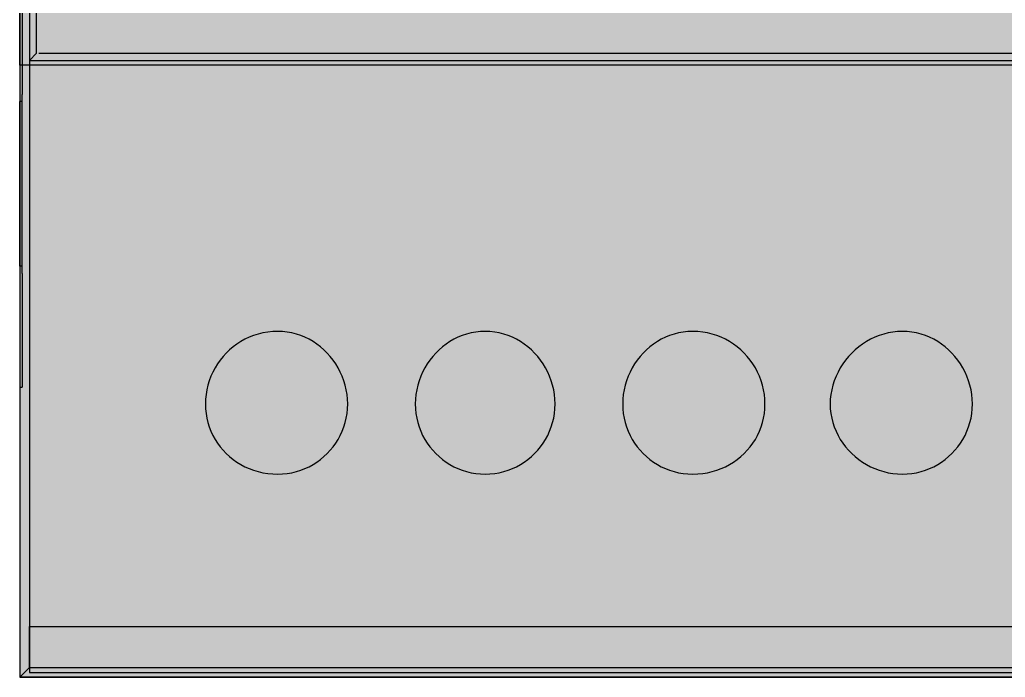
# Model space of a CAD drawing. Header units: millimetres. Extents: x 0 to 966, y -664 to 90.
# Drawn here: x 750 to 785.88, y -130 to -106.06 of the extents above; entities that cross this region are included whole.
import ezdxf

# ---------------------------------------------------------------- set-up
doc = ezdxf.new("R2010")
doc.units = ezdxf.units.MM
for name, color, linetype in [('HDL_BODY', 7, 'Continuous'), ('HDL_COLOUR', 7, 'Continuous'), ('HDL_DETAIL', 7, 'Continuous'), ('HDL_PRINT', 7, 'Continuous')]:
    doc.layers.add(name, color=color, linetype=linetype)

# ---------------------------------------------------------------- blocks, each defined once
blk = doc.blocks.new('M_R12.16.1_FRONT')
at = {"layer": 'HDL_BODY', "true_color": 0x202126}
blk.add_hatch(color=250, dxfattribs=at).paths.add_polyline_path([(0, 0), (216, 0), (216, 90), (0, 90)])
at = {"layer": 'HDL_BODY', "true_color": 0x2a2a30}
blk.add_hatch(color=250, dxfattribs=at).paths.add_polyline_path([(0.4, 20.52), (215.6, 20.52), (215.6, 68.31), (0.4, 68.31)])
at = {"layer": 'HDL_BODY', "true_color": 0x23242a}
blk.add_hatch(color=250, dxfattribs=at).paths.add_polyline_path([(0.4, 0.5), (215.6, 0.5), (215.6, 19.8), (0.4, 19.8)])
at = {"layer": 'HDL_COLOUR', "true_color": 0x18191d}
for points in [[(11.941, 9.951), (11.935, 10.126), (11.918, 10.299), (11.889, 10.469), (11.85, 10.636), (11.8, 10.799), (11.741, 10.958), (11.672, 11.113), (11.593, 11.262), (11.506, 11.406), (11.41, 11.544), (11.306, 11.676), (11.195, 11.8), (11.076, 11.918), (10.95, 12.027), (10.818, 12.129), (10.679, 12.221), (10.535, 12.305), (10.385, 12.378), (10.231, 12.442), (10.071, 12.495), (9.907, 12.537), (9.74, 12.568), (9.569, 12.587), (9.395, 12.593), (9.21, 12.587), (9.029, 12.568), (8.853, 12.537), (8.681, 12.495), (8.515, 12.442), (8.353, 12.378), (8.198, 12.305), (8.048, 12.221), (7.905, 12.129), (7.769, 12.027), (7.64, 11.918), (7.518, 11.8), (7.404, 11.676), (7.298, 11.544), (7.2, 11.406), (7.112, 11.262), (7.032, 11.113), (6.962, 10.958), (6.902, 10.799), (6.852, 10.636), (6.812, 10.469), (6.784, 10.299), (6.766, 10.126), (6.761, 9.951), (6.766, 9.776), (6.784, 9.605), (6.812, 9.437), (6.852, 9.273), (6.902, 9.113), (6.962, 8.958), (7.032, 8.807), (7.112, 8.663), (7.2, 8.524), (7.298, 8.391), (7.404, 8.265), (7.518, 8.146), (7.64, 8.034), (7.769, 7.93), (7.905, 7.834), (8.048, 7.746), (8.198, 7.667), (8.353, 7.598), (8.515, 7.538), (8.681, 7.488), (8.853, 7.449), (9.029, 7.42), (9.21, 7.403), (9.395, 7.397), (9.569, 7.403), (9.74, 7.42), (9.907, 7.449), (10.071, 7.488), (10.231, 7.538), (10.385, 7.598), (10.535, 7.667), (10.679, 7.746), (10.818, 7.834), (10.95, 7.93), (11.076, 8.034), (11.195, 8.146), (11.306, 8.265), (11.41, 8.391), (11.506, 8.524), (11.593, 8.663), (11.672, 8.807), (11.741, 8.958), (11.8, 9.113), (11.85, 9.273), (11.889, 9.437), (11.918, 9.605), (11.935, 9.776), (11.941, 9.951)], [(19.492, 9.951), (19.486, 10.126), (19.469, 10.299), (19.44, 10.469), (19.401, 10.636), (19.352, 10.799), (19.292, 10.958), (19.223, 11.113), (19.144, 11.262), (19.057, 11.406), (18.961, 11.544), (18.857, 11.676), (18.746, 11.8), (18.627, 11.918), (18.501, 12.027), (18.369, 12.129), (18.23, 12.221), (18.086, 12.305), (17.936, 12.378), (17.782, 12.442), (17.622, 12.495), (17.459, 12.537), (17.291, 12.568), (17.12, 12.587), (16.946, 12.593), (16.772, 12.587), (16.601, 12.568), (16.433, 12.537), (16.27, 12.495), (16.11, 12.442), (15.955, 12.378), (15.806, 12.305), (15.661, 12.221), (15.523, 12.129), (15.391, 12.027), (15.265, 11.918), (15.146, 11.8), (15.034, 11.676), (14.931, 11.544), (14.835, 11.406), (14.748, 11.262), (14.669, 11.113), (14.6, 10.958), (14.54, 10.799), (14.491, 10.636), (14.451, 10.469), (14.423, 10.299), (14.405, 10.126), (14.4, 9.951), (14.405, 9.776), (14.423, 9.605), (14.451, 9.437), (14.491, 9.273), (14.54, 9.113), (14.6, 8.958), (14.669, 8.807), (14.748, 8.663), (14.835, 8.524), (14.931, 8.391), (15.034, 8.265), (15.146, 8.146), (15.265, 8.034), (15.391, 7.93), (15.523, 7.834), (15.661, 7.746), (15.806, 7.667), (15.955, 7.598), (16.11, 7.538), (16.27, 7.488), (16.433, 7.449), (16.601, 7.42), (16.772, 7.403), (16.946, 7.397), (17.12, 7.403), (17.291, 7.42), (17.459, 7.449), (17.622, 7.488), (17.782, 7.538), (17.936, 7.598), (18.086, 7.667), (18.23, 7.746), (18.369, 7.834), (18.501, 7.93), (18.627, 8.034), (18.746, 8.146), (18.857, 8.265), (18.961, 8.391), (19.057, 8.524), (19.144, 8.663), (19.223, 8.807), (19.292, 8.958), (19.352, 9.113), (19.401, 9.273), (19.44, 9.437), (19.469, 9.605), (19.486, 9.776), (19.492, 9.951)], [(27.131, 9.951), (27.125, 10.126), (27.108, 10.299), (27.079, 10.469), (27.04, 10.636), (26.99, 10.799), (26.93, 10.958), (26.86, 11.113), (26.78, 11.262), (26.691, 11.406), (26.594, 11.544), (26.488, 11.676), (26.374, 11.8), (26.252, 11.918), (26.123, 12.027), (25.987, 12.129), (25.843, 12.221), (25.694, 12.305), (25.538, 12.378), (25.377, 12.442), (25.211, 12.495), (25.039, 12.537), (24.863, 12.568), (24.682, 12.587), (24.497, 12.593), (24.323, 12.587), (24.152, 12.568), (23.984, 12.537), (23.821, 12.495), (23.661, 12.442), (23.507, 12.378), (23.357, 12.305), (23.213, 12.221), (23.074, 12.129), (22.942, 12.027), (22.816, 11.918), (22.697, 11.8), (22.586, 11.676), (22.482, 11.544), (22.386, 11.406), (22.299, 11.262), (22.22, 11.113), (22.151, 10.958), (22.092, 10.799), (22.042, 10.636), (22.003, 10.469), (21.974, 10.299), (21.957, 10.126), (21.951, 9.951), (21.957, 9.776), (21.974, 9.605), (22.003, 9.437), (22.042, 9.273), (22.092, 9.113), (22.151, 8.958), (22.22, 8.807), (22.299, 8.663), (22.386, 8.524), (22.482, 8.391), (22.586, 8.265), (22.697, 8.146), (22.816, 8.034), (22.942, 7.93), (23.074, 7.834), (23.213, 7.746), (23.357, 7.667), (23.507, 7.598), (23.661, 7.538), (23.821, 7.488), (23.984, 7.449), (24.152, 7.42), (24.323, 7.403), (24.497, 7.397), (24.682, 7.403), (24.863, 7.42), (25.039, 7.449), (25.211, 7.488), (25.377, 7.538), (25.538, 7.598), (25.694, 7.667), (25.843, 7.746), (25.987, 7.834), (26.123, 7.93), (26.252, 8.034), (26.374, 8.146), (26.488, 8.265), (26.594, 8.391), (26.691, 8.524), (26.78, 8.663), (26.86, 8.807), (26.93, 8.958), (26.99, 9.113), (27.04, 9.273), (27.079, 9.437), (27.108, 9.605), (27.125, 9.776), (27.131, 9.951)], [(34.684, 9.951), (34.678, 10.126), (34.66, 10.299), (34.632, 10.469), (34.592, 10.636), (34.543, 10.799), (34.483, 10.958), (34.414, 11.113), (34.335, 11.262), (34.248, 11.406), (34.152, 11.544), (34.048, 11.676), (33.936, 11.8), (33.817, 11.918), (33.691, 12.027), (33.559, 12.129), (33.42, 12.221), (33.276, 12.305), (33.126, 12.378), (32.971, 12.442), (32.812, 12.495), (32.648, 12.537), (32.48, 12.568), (32.309, 12.587), (32.135, 12.593), (31.96, 12.587), (31.788, 12.568), (31.619, 12.537), (31.452, 12.495), (31.29, 12.442), (31.131, 12.378), (30.977, 12.305), (30.828, 12.221), (30.685, 12.129), (30.548, 12.027), (30.417, 11.918), (30.293, 11.8), (30.176, 11.676), (30.067, 11.544), (29.966, 11.406), (29.874, 11.262), (29.791, 11.113), (29.717, 10.958), (29.654, 10.799), (29.601, 10.636), (29.559, 10.469), (29.528, 10.299), (29.51, 10.126), (29.504, 9.951), (29.51, 9.776), (29.528, 9.605), (29.559, 9.437), (29.601, 9.273), (29.654, 9.113), (29.717, 8.958), (29.791, 8.807), (29.874, 8.663), (29.966, 8.524), (30.067, 8.391), (30.176, 8.265), (30.293, 8.146), (30.417, 8.034), (30.548, 7.93), (30.685, 7.834), (30.828, 7.746), (30.977, 7.667), (31.131, 7.598), (31.29, 7.538), (31.452, 7.488), (31.619, 7.449), (31.788, 7.42), (31.96, 7.403), (32.135, 7.397), (32.309, 7.403), (32.48, 7.42), (32.648, 7.449), (32.812, 7.488), (32.971, 7.538), (33.126, 7.598), (33.276, 7.667), (33.42, 7.746), (33.559, 7.834), (33.691, 7.93), (33.817, 8.034), (33.936, 8.146), (34.048, 8.265), (34.152, 8.391), (34.248, 8.524), (34.335, 8.663), (34.414, 8.807), (34.483, 8.958), (34.543, 9.113), (34.592, 9.273), (34.632, 9.437), (34.66, 9.605), (34.678, 9.776), (34.684, 9.951)]]:
    blk.add_hatch(color=250, dxfattribs=at).paths.add_polyline_path(points)
at = {"layer": 'HDL_PRINT', "true_color": 0xdee1e9}
h = blk.add_hatch(color=254, dxfattribs=at)
h.paths.add_polyline_path([(19.844, 3.699), (6.497, 3.699), (6.36, 3.704), (6.226, 3.721), (6.096, 3.749), (5.971, 3.787), (5.85, 3.835), (5.734, 3.893), (5.624, 3.959), (5.521, 4.034), (5.424, 4.117), (5.333, 4.207), (5.251, 4.304), (5.176, 4.408), (5.11, 4.519), (5.053, 4.635), (5.005, 4.756), (4.967, 4.882), (4.939, 5.012), (4.922, 5.146), (4.917, 5.284), (4.917, 14.706), (4.922, 14.844), (4.939, 14.978), (4.967, 15.108), (5.005, 15.234), (5.053, 15.355), (5.11, 15.471), (5.176, 15.582), (5.251, 15.686), (5.333, 15.783), (5.424, 15.874), (5.521, 15.956), (5.624, 16.031), (5.734, 16.097), (5.85, 16.155), (5.971, 16.203), (6.096, 16.241), (6.226, 16.269), (6.36, 16.286), (6.497, 16.292), (19.844, 16.292), (19.968, 16.286), (20.092, 16.269), (20.215, 16.241), (20.335, 16.203), (20.453, 16.155), (20.567, 16.097), (20.677, 16.031), (20.783, 15.956), (20.883, 15.874), (20.976, 15.783), (21.063, 15.686), (21.142, 15.582), (21.213, 15.471), (21.274, 15.355), (21.326, 15.234), (21.368, 15.108), (21.399, 14.978), (21.418, 14.844), (21.424, 14.706), (21.424, 5.284), (21.418, 5.146), (21.399, 5.012), (21.368, 4.882), (21.326, 4.756), (21.274, 4.635), (21.213, 4.519), (21.142, 4.408), (21.063, 4.304), (20.976, 4.207), (20.883, 4.117), (20.783, 4.034), (20.677, 3.959), (20.567, 3.893), (20.453, 3.835), (20.335, 3.787), (20.215, 3.749), (20.092, 3.721), (19.968, 3.704), (19.844, 3.699)])
h.paths.add_polyline_path([(6.497, 15.939), (6.375, 15.933), (6.257, 15.915), (6.144, 15.885), (6.035, 15.845), (5.932, 15.795), (5.834, 15.736), (5.743, 15.669), (5.659, 15.594), (5.581, 15.512), (5.511, 15.425), (5.449, 15.332), (5.396, 15.235), (5.351, 15.134), (5.315, 15.029), (5.289, 14.923), (5.273, 14.815), (5.268, 14.706), (5.268, 5.284), (5.273, 5.161), (5.289, 5.043), (5.315, 4.929), (5.351, 4.82), (5.396, 4.717), (5.449, 4.619), (5.511, 4.528), (5.581, 4.443), (5.659, 4.365), (5.743, 4.295), (5.834, 4.233), (5.932, 4.179), (6.035, 4.134), (6.144, 4.098), (6.257, 4.072), (6.375, 4.056), (6.497, 4.051), (19.844, 4.051), (19.952, 4.056), (20.06, 4.072), (20.166, 4.098), (20.27, 4.134), (20.37, 4.179), (20.467, 4.233), (20.56, 4.295), (20.647, 4.365), (20.729, 4.443), (20.803, 4.528), (20.87, 4.619), (20.929, 4.717), (20.979, 4.82), (21.019, 4.929), (21.048, 5.043), (21.067, 5.161), (21.073, 5.284), (21.073, 14.706), (21.067, 14.815), (21.048, 14.923), (21.019, 15.029), (20.979, 15.134), (20.929, 15.235), (20.87, 15.332), (20.803, 15.425), (20.729, 15.512), (20.647, 15.594), (20.56, 15.669), (20.467, 15.736), (20.37, 15.795), (20.27, 15.845), (20.166, 15.885), (20.06, 15.915), (19.952, 15.933), (19.844, 15.939), (6.497, 15.939)])
for points in [[(12.995, 16.116), (13.346, 16.116), (13.346, 13.209), (12.995, 13.209), (12.995, 16.116)], [(16.77, 13.65), (16.77, 14.442), (15.98, 14.442), (15.98, 14.794), (16.77, 14.794), (16.77, 15.675), (17.121, 15.675), (17.121, 14.794), (17.912, 14.794), (17.912, 14.442), (17.121, 14.442), (17.121, 13.65), (16.77, 13.65)], [(8.341, 14.795), (10.361, 14.795), (10.361, 14.442), (8.341, 14.442), (8.341, 14.795)], [(5.092, 13.385), (21.249, 13.385), (21.249, 13.033), (5.092, 13.033), (5.092, 13.385)], [(5.092, 6.869), (21.249, 6.869), (21.249, 6.516), (5.092, 6.516), (5.092, 6.869)], [(10.185, 4.667), (10.097, 4.667), (10.009, 4.667), (10, 4.624), (9.978, 4.598), (9.952, 4.585), (9.931, 4.58), (9.922, 4.579), (9.878, 4.579), (9.847, 4.579), (9.82, 4.579), (9.79, 4.579), (9.746, 4.579), (9.708, 4.579), (9.671, 4.581), (9.633, 4.586), (9.595, 4.596), (9.558, 4.611), (9.52, 4.635), (9.483, 4.667), (9.439, 4.668), (9.398, 4.67), (9.362, 4.678), (9.333, 4.693), (9.314, 4.718), (9.307, 4.755), (9.27, 4.793), (9.234, 4.831), (9.201, 4.868), (9.173, 4.906), (9.151, 4.944), (9.136, 4.982), (9.131, 5.019), (9.126, 5.057), (9.114, 5.095), (9.097, 5.133), (9.078, 5.17), (9.061, 5.208), (9.048, 5.246), (9.044, 5.284), (9.048, 5.326), (9.061, 5.376), (9.078, 5.431), (9.097, 5.488), (9.114, 5.543), (9.126, 5.593), (9.131, 5.636), (9.136, 5.673), (9.151, 5.709), (9.173, 5.742), (9.201, 5.77), (9.234, 5.792), (9.27, 5.807), (9.307, 5.812), (9.312, 5.845), (9.326, 5.87), (9.348, 5.89), (9.377, 5.909), (9.409, 5.93), (9.445, 5.955), (9.483, 5.988), (9.527, 5.988), (9.57, 5.988), (9.614, 5.988), (9.658, 5.988), (9.702, 5.988), (9.746, 5.988), (9.79, 5.988), (9.834, 5.988), (9.878, 5.988), (9.922, 5.988), (9.965, 5.988), (10.009, 5.988), (10.047, 5.981), (10.074, 5.965), (10.097, 5.944), (10.12, 5.923), (10.148, 5.906), (10.185, 5.9), (10.185, 5.636), (10.152, 5.673), (10.127, 5.709), (10.107, 5.742), (10.088, 5.77), (10.067, 5.792), (10.042, 5.807), (10.009, 5.812), (9.972, 5.817), (9.934, 5.829), (9.897, 5.847), (9.859, 5.865), (9.821, 5.883), (9.784, 5.895), (9.746, 5.9), (9.702, 5.893), (9.661, 5.877), (9.625, 5.856), (9.596, 5.835), (9.577, 5.818), (9.57, 5.812), (9.533, 5.812), (9.505, 5.809), (9.483, 5.801), (9.46, 5.786), (9.432, 5.761), (9.395, 5.724), (9.388, 5.686), (9.372, 5.659), (9.351, 5.636), (9.33, 5.613), (9.313, 5.585), (9.307, 5.548), (9.307, 5.504), (9.307, 5.46), (9.307, 5.416), (9.307, 5.372), (9.307, 5.328), (9.307, 5.284), (9.307, 5.24), (9.307, 5.195), (9.307, 5.151), (9.307, 5.107), (9.307, 5.063), (9.307, 5.019), (9.313, 5.012), (9.33, 4.993), (9.351, 4.964), (9.372, 4.928), (9.388, 4.887), (9.395, 4.843), (9.432, 4.837), (9.46, 4.82), (9.483, 4.799), (9.505, 4.778), (9.533, 4.762), (9.57, 4.755), (9.614, 4.755), (9.645, 4.755), (9.671, 4.755), (9.702, 4.755), (9.746, 4.755), (9.79, 4.755), (9.834, 4.755), (9.878, 4.755), (9.922, 4.755), (9.965, 4.755), (10.009, 4.755), (10.047, 4.788), (10.083, 4.813), (10.115, 4.834), (10.144, 4.853), (10.166, 4.873), (10.18, 4.898), (10.185, 4.931), (10.185, 4.667)], [(12.029, 4.579), (11.151, 4.579), (11.151, 4.843), (11.158, 4.85), (11.177, 4.866), (11.206, 4.887), (11.242, 4.908), (11.283, 4.925), (11.327, 4.931), (11.359, 4.969), (11.384, 5.005), (11.405, 5.038), (11.424, 5.066), (11.444, 5.088), (11.469, 5.102), (11.502, 5.107), (11.535, 5.169), (11.568, 5.223), (11.601, 5.268), (11.634, 5.306), (11.667, 5.334), (11.7, 5.355), (11.733, 5.367), (11.765, 5.372), (11.765, 5.416), (11.765, 5.46), (11.765, 5.504), (11.765, 5.548), (11.765, 5.592), (11.765, 5.636), (11.765, 5.679), (11.765, 5.71), (11.765, 5.737), (11.765, 5.768), (11.765, 5.812), (11.728, 5.817), (11.69, 5.829), (11.653, 5.847), (11.615, 5.865), (11.577, 5.883), (11.54, 5.895), (11.502, 5.9), (11.495, 5.893), (11.476, 5.877), (11.447, 5.856), (11.411, 5.835), (11.37, 5.818), (11.327, 5.812), (11.32, 5.812), (11.3, 5.809), (11.272, 5.801), (11.235, 5.786), (11.194, 5.761), (11.151, 5.724), (11.151, 5.9), (11.158, 5.937), (11.177, 5.962), (11.206, 5.977), (11.242, 5.985), (11.283, 5.988), (11.327, 5.988), (11.378, 5.988), (11.426, 5.988), (11.465, 5.988), (11.492, 5.988), (11.502, 5.988), (11.572, 5.988), (11.633, 5.986), (11.686, 5.981), (11.733, 5.972), (11.776, 5.956), (11.815, 5.933), (11.853, 5.9), (11.891, 5.862), (11.927, 5.824), (11.959, 5.787), (11.987, 5.749), (12.009, 5.711), (12.024, 5.673), (12.029, 5.636), (12.028, 5.598), (12.026, 5.571), (12.018, 5.548), (12.003, 5.525), (11.978, 5.497), (11.941, 5.46), (11.941, 5.372), (11.853, 5.284), (11.816, 5.246), (11.788, 5.218), (11.765, 5.196), (11.743, 5.173), (11.715, 5.145), (11.678, 5.107), (11.673, 5.074), (11.658, 5.049), (11.636, 5.029), (11.608, 5.01), (11.575, 4.989), (11.539, 4.964), (11.502, 4.931), (11.465, 4.898), (11.429, 4.873), (11.396, 4.853), (11.368, 4.834), (11.346, 4.813), (11.332, 4.788), (11.327, 4.755), (12.029, 4.755), (12.029, 4.579)], [(15.19, 5.284), (15.233, 5.274), (15.259, 5.253), (15.272, 5.227), (15.277, 5.205), (15.278, 5.196), (15.278, 5.152), (15.278, 5.121), (15.278, 5.094), (15.278, 5.063), (15.278, 5.019), (15.278, 4.976), (15.278, 4.945), (15.278, 4.918), (15.278, 4.887), (15.278, 4.843), (15.271, 4.806), (15.255, 4.778), (15.234, 4.755), (15.213, 4.732), (15.196, 4.705), (15.19, 4.667), (15.152, 4.667), (15.125, 4.664), (15.102, 4.656), (15.079, 4.641), (15.052, 4.616), (15.014, 4.579), (14.962, 4.579), (14.915, 4.579), (14.875, 4.579), (14.849, 4.579), (14.839, 4.579), (14.795, 4.579), (14.751, 4.579), (14.707, 4.579), (14.663, 4.579), (14.619, 4.579), (14.575, 4.579), (14.538, 4.616), (14.51, 4.641), (14.487, 4.656), (14.465, 4.664), (14.437, 4.667), (14.4, 4.667), (14.4, 4.843), (14.437, 4.837), (14.465, 4.82), (14.487, 4.799), (14.51, 4.778), (14.538, 4.762), (14.575, 4.755), (14.619, 4.755), (14.663, 4.755), (14.707, 4.755), (14.751, 4.755), (14.795, 4.755), (14.839, 4.755), (14.926, 4.755), (14.969, 4.756), (14.995, 4.761), (15.009, 4.774), (15.014, 4.8), (15.014, 4.843), (15.057, 4.844), (15.083, 4.849), (15.096, 4.862), (15.101, 4.888), (15.102, 4.931), (15.102, 5.019), (15.102, 5.063), (15.102, 5.094), (15.102, 5.121), (15.102, 5.152), (15.102, 5.196), (15.014, 5.196), (15.005, 5.239), (14.983, 5.265), (14.957, 5.278), (14.936, 5.283), (14.926, 5.284), (14.839, 5.284), (14.751, 5.284), (14.751, 5.46), (14.795, 5.46), (14.839, 5.46), (14.883, 5.46), (14.926, 5.46), (14.97, 5.46), (15.014, 5.46), (15.051, 5.497), (15.076, 5.525), (15.091, 5.548), (15.099, 5.571), (15.102, 5.598), (15.102, 5.636), (15.102, 5.724), (15.014, 5.812), (14.926, 5.812), (14.917, 5.855), (14.896, 5.881), (14.87, 5.894), (14.848, 5.899), (14.839, 5.9), (14.795, 5.893), (14.754, 5.877), (14.718, 5.856), (14.689, 5.835), (14.67, 5.818), (14.663, 5.812), (14.62, 5.812), (14.579, 5.809), (14.542, 5.801), (14.513, 5.786), (14.494, 5.761), (14.487, 5.724), (14.4, 5.724), (14.4, 5.9), (14.443, 5.937), (14.484, 5.962), (14.52, 5.977), (14.549, 5.985), (14.568, 5.988), (14.575, 5.988), (14.619, 5.988), (14.663, 5.988), (14.707, 5.988), (14.751, 5.988), (14.795, 5.988), (14.839, 5.988), (14.882, 5.988), (14.913, 5.988), (14.94, 5.988), (14.971, 5.988), (15.014, 5.988), (15.023, 5.987), (15.045, 5.982), (15.071, 5.969), (15.093, 5.943), (15.102, 5.9), (15.139, 5.9), (15.167, 5.897), (15.19, 5.889), (15.213, 5.874), (15.24, 5.849), (15.278, 5.812), (15.278, 5.724), (15.277, 5.686), (15.276, 5.648), (15.271, 5.611), (15.261, 5.573), (15.246, 5.535), (15.222, 5.498), (15.19, 5.46), (15.152, 5.453), (15.125, 5.437), (15.102, 5.416), (15.079, 5.394), (15.052, 5.378), (15.014, 5.372), (15.102, 5.372), (15.111, 5.329), (15.133, 5.303), (15.159, 5.289), (15.181, 5.284), (15.19, 5.284)], [(18.614, 5.988), (18.088, 4.579), (17.824, 4.579), (17.385, 5.988), (17.561, 5.988), (18, 4.755), (18.439, 5.988), (18.614, 5.988)], [(13.522, 5.283), (14.136, 5.283), (14.136, 5.107), (13.522, 5.107), (13.522, 5.283)]]:
    blk.add_hatch(color=254, dxfattribs=at).paths.add_polyline_path(points)
h = blk.add_hatch(color=254, dxfattribs=at)
h.paths.add_polyline_path([(8.868, 5.284), (8.868, 5.241), (8.866, 5.191), (8.861, 5.136), (8.851, 5.079), (8.836, 5.024), (8.813, 4.974), (8.78, 4.931), (8.747, 4.894), (8.722, 4.858), (8.702, 4.825), (8.683, 4.797), (8.662, 4.775), (8.637, 4.76), (8.605, 4.755), (8.567, 4.723), (8.529, 4.699), (8.492, 4.684), (8.454, 4.674), (8.416, 4.669), (8.379, 4.667), (8.341, 4.667), (8.304, 4.635), (8.266, 4.611), (8.228, 4.596), (8.191, 4.586), (8.153, 4.581), (8.115, 4.579), (8.078, 4.579), (7.727, 4.579), (7.727, 5.988), (8.078, 5.988), (8.122, 5.988), (8.165, 5.988), (8.209, 5.988), (8.253, 5.988), (8.297, 5.988), (8.341, 5.988), (8.379, 5.955), (8.416, 5.932), (8.454, 5.916), (8.492, 5.907), (8.529, 5.902), (8.567, 5.9), (8.605, 5.9), (8.637, 5.862), (8.662, 5.824), (8.683, 5.787), (8.702, 5.749), (8.722, 5.711), (8.747, 5.673), (8.78, 5.636), (8.813, 5.598), (8.836, 5.558), (8.851, 5.516), (8.861, 5.468), (8.866, 5.415), (8.868, 5.354), (8.868, 5.284)])
h.paths.add_polyline_path([(8.692, 5.284), (8.692, 5.321), (8.69, 5.359), (8.685, 5.397), (8.676, 5.435), (8.66, 5.472), (8.637, 5.51), (8.605, 5.548), (8.6, 5.585), (8.585, 5.621), (8.563, 5.654), (8.535, 5.682), (8.502, 5.704), (8.466, 5.719), (8.429, 5.724), (8.422, 5.761), (8.403, 5.786), (8.374, 5.801), (8.338, 5.809), (8.297, 5.812), (8.253, 5.812), (8.243, 5.812), (8.217, 5.812), (8.177, 5.812), (8.13, 5.812), (8.078, 5.812), (7.902, 5.812), (7.902, 4.755), (8.078, 4.755), (8.13, 4.755), (8.177, 4.755), (8.217, 4.755), (8.243, 4.755), (8.253, 4.755), (8.297, 4.762), (8.338, 4.778), (8.374, 4.799), (8.403, 4.82), (8.422, 4.837), (8.429, 4.843), (8.466, 4.876), (8.502, 4.901), (8.535, 4.922), (8.563, 4.941), (8.585, 4.961), (8.6, 4.986), (8.605, 5.019), (8.637, 5.057), (8.66, 5.095), (8.676, 5.133), (8.685, 5.17), (8.69, 5.208), (8.692, 5.246), (8.692, 5.284)])
h = blk.add_hatch(color=254, dxfattribs=at)
h.paths.add_polyline_path([(13.258, 5.019), (13.083, 5.019), (13.083, 4.579), (12.907, 4.579), (12.907, 5.019), (12.205, 5.019), (12.205, 5.196), (12.907, 5.988), (13.083, 5.988), (13.083, 5.107), (13.258, 5.107), (13.258, 5.019)])
h.paths.add_polyline_path([(12.907, 5.107), (12.907, 5.812), (12.38, 5.107), (12.907, 5.107)])
h = blk.add_hatch(color=254, dxfattribs=at)
h.paths.add_polyline_path([(16.507, 5.284), (16.507, 5.199), (16.506, 5.12), (16.504, 5.049), (16.499, 4.983), (16.492, 4.925), (16.481, 4.872), (16.466, 4.827), (16.445, 4.788), (16.419, 4.755), (16.386, 4.722), (16.352, 4.691), (16.316, 4.661), (16.276, 4.634), (16.233, 4.612), (16.185, 4.594), (16.13, 4.583), (16.068, 4.579), (16.006, 4.583), (15.951, 4.594), (15.903, 4.612), (15.859, 4.634), (15.82, 4.661), (15.784, 4.691), (15.75, 4.722), (15.717, 4.755), (15.688, 4.788), (15.659, 4.827), (15.632, 4.873), (15.607, 4.925), (15.585, 4.983), (15.567, 5.049), (15.553, 5.12), (15.544, 5.199), (15.541, 5.284), (15.544, 5.368), (15.553, 5.447), (15.567, 5.518), (15.585, 5.584), (15.607, 5.642), (15.632, 5.694), (15.659, 5.74), (15.688, 5.779), (15.717, 5.812), (15.75, 5.87), (15.784, 5.914), (15.82, 5.945), (15.859, 5.966), (15.903, 5.979), (15.951, 5.985), (16.006, 5.988), (16.068, 5.988), (16.13, 5.988), (16.185, 5.985), (16.233, 5.979), (16.276, 5.966), (16.316, 5.945), (16.352, 5.914), (16.386, 5.87), (16.419, 5.812), (16.445, 5.779), (16.466, 5.74), (16.481, 5.694), (16.492, 5.642), (16.499, 5.584), (16.504, 5.518), (16.506, 5.447), (16.507, 5.368), (16.507, 5.284)])
h.paths.add_polyline_path([(16.331, 4.843), (16.331, 4.895), (16.331, 4.943), (16.331, 4.983), (16.331, 5.009), (16.331, 5.019), (16.331, 5.063), (16.331, 5.107), (16.331, 5.151), (16.331, 5.195), (16.331, 5.24), (16.331, 5.284), (16.331, 5.328), (16.331, 5.372), (16.331, 5.416), (16.331, 5.46), (16.331, 5.504), (16.331, 5.548), (16.331, 5.585), (16.328, 5.613), (16.32, 5.636), (16.305, 5.659), (16.281, 5.686), (16.243, 5.724), (16.243, 5.767), (16.238, 5.793), (16.224, 5.806), (16.199, 5.811), (16.156, 5.812), (16.155, 5.821), (16.15, 5.843), (16.137, 5.869), (16.111, 5.891), (16.068, 5.9), (16.031, 5.893), (16.003, 5.877), (15.98, 5.856), (15.957, 5.835), (15.93, 5.818), (15.892, 5.812), (15.883, 5.811), (15.861, 5.806), (15.835, 5.793), (15.814, 5.767), (15.805, 5.724), (15.805, 5.68), (15.805, 5.649), (15.805, 5.622), (15.805, 5.591), (15.805, 5.548), (15.805, 5.504), (15.805, 5.46), (15.805, 5.416), (15.805, 5.372), (15.805, 5.328), (15.805, 5.284), (15.805, 5.24), (15.805, 5.195), (15.805, 5.151), (15.805, 5.107), (15.805, 5.063), (15.805, 5.019), (15.805, 5.009), (15.805, 4.983), (15.805, 4.943), (15.805, 4.895), (15.805, 4.843), (15.892, 4.755), (15.936, 4.755), (15.967, 4.755), (15.993, 4.755), (16.024, 4.755), (16.068, 4.755), (16.156, 4.755), (16.193, 4.762), (16.221, 4.778), (16.243, 4.799), (16.266, 4.82), (16.294, 4.837), (16.331, 4.843)])
at = {"layer": 'HDL_DETAIL', "color": 251, "true_color": 0x52555c}
for points in [[(0, 0), (216, 0), (216, 89.824), (0, 89.824), (0, 0)], [(0.351, 0.176), (215.912, 0.176), (215.912, 90), (0.351, 90), (0.351, 0.176)], [(0, 67.632), (216, 67.632), (216, 22.28), (0, 22.28), (0, 67.632)], [(0.351, 22.456), (215.912, 22.456), (215.912, 67.808), (0.351, 67.808), (0.351, 22.456)], [(0.087, 23.513), (0.087, 23.513)], [(0.614, 22.72), (0.614, 22.72)], [(0.614, 22.72), (0.614, 22.72)], [(0.351, 22.456), (0.351, 22.456)], [(0.351, 22.456), (0.351, 22.456)], [(0.351, 22.456), (0.351, 22.456)], [(0.087, 21.223), (0.087, 21.223)], [(0.087, 21.223), (0.087, 21.223)], [(0.087, 21.223), (0.087, 21.223)], [(0.087, 21.223), (0.087, 21.223)], [(0.087, 21.223), (0.087, 21.223)], [(0.087, 21.223), (0.087, 21.223)], [(0.087, 21.223), (0.087, 21.223)], [(0.087, 21.223), (0.087, 21.223)], [(0.087, 21.223), (0.087, 21.223)], [(0.087, 21.223), (0.087, 21.223)], [(0.087, 21.223), (0.087, 21.223)], [(0.087, 21.223), (0.087, 21.223)], [(0.087, 21.223), (0.087, 21.223)], [(0.087, 21.223), (0.087, 21.223)], [(0.087, 21.223), (0.087, 21.223)], [(0.087, 21.223), (0.087, 21.223)], [(0.087, 21.223), (0.087, 21.223)], [(0.087, 21.223), (0.087, 21.223)], [(0.087, 21.223), (0.087, 21.223)], [(0.087, 21.223), (0.087, 21.223)], [(0.087, 21.223), (0.087, 21.223)], [(0.087, 21.223), (0.087, 21.223)], [(0.087, 21.223), (0.087, 21.223)], [(0.087, 21.223), (0.087, 21.223)], [(0.087, 21.223), (0.087, 21.223)], [(0, 20.959), (0, 20.959)], [(0, 20.959), (0, 20.959)], [(0, 20.959), (0, 20.959)], [(0.087, 20.959), (0.087, 20.959)], [(0, 14.971), (0, 14.971)], [(0, 14.971), (0, 14.971)], [(0, 14.971), (0, 14.971)], [(0.087, 14.971), (0.087, 14.971)], [(0.087, 14.706), (0.087, 14.706)], [(0.087, 14.706), (0.087, 14.706)], [(0.087, 14.706), (0.087, 14.706)], [(0.087, 14.706), (0.087, 14.706)], [(0.087, 14.706), (0.087, 14.706)], [(0.087, 14.706), (0.087, 14.706)], [(0.087, 14.706), (0.087, 14.706)], [(0.087, 14.706), (0.087, 14.706)], [(0.087, 14.706), (0.087, 14.706)], [(0.087, 14.706), (0.087, 14.706)], [(0.087, 14.706), (0.087, 14.706)], [(0.087, 14.706), (0.087, 14.706)], [(0.087, 14.706), (0.087, 14.706)], [(0.087, 14.706), (0.087, 14.706)], [(0.087, 14.706), (0.087, 14.706)], [(0.087, 14.706), (0.087, 14.706)], [(0.087, 14.706), (0.087, 14.706)], [(0.087, 14.706), (0.087, 14.706)], [(0.087, 14.706), (0.087, 14.706)], [(0.087, 14.706), (0.087, 14.706)], [(0.087, 14.706), (0.087, 14.706)], [(0.087, 14.706), (0.087, 14.706)], [(0.087, 14.706), (0.087, 14.706)], [(0.087, 14.706), (0.087, 14.706)], [(0.087, 14.706), (0.087, 14.706)], [(11.941, 9.951), (11.935, 10.126), (11.918, 10.299), (11.889, 10.469), (11.85, 10.636), (11.8, 10.799), (11.741, 10.958), (11.672, 11.113), (11.593, 11.262), (11.506, 11.406), (11.41, 11.544), (11.306, 11.676), (11.195, 11.8), (11.076, 11.918), (10.95, 12.027), (10.818, 12.129), (10.679, 12.221), (10.535, 12.305), (10.385, 12.378), (10.231, 12.442), (10.071, 12.495), (9.907, 12.537), (9.74, 12.568), (9.569, 12.587), (9.395, 12.593), (9.21, 12.587), (9.029, 12.568), (8.853, 12.537), (8.681, 12.495), (8.515, 12.442), (8.353, 12.378), (8.198, 12.305), (8.048, 12.221), (7.905, 12.129), (7.769, 12.027), (7.64, 11.918), (7.518, 11.8), (7.404, 11.676), (7.298, 11.544), (7.2, 11.406), (7.112, 11.262), (7.032, 11.113), (6.962, 10.958), (6.902, 10.799), (6.852, 10.636), (6.812, 10.469), (6.784, 10.299), (6.766, 10.126), (6.761, 9.951), (6.766, 9.776), (6.784, 9.605), (6.812, 9.437), (6.852, 9.273), (6.902, 9.113), (6.962, 8.958), (7.032, 8.807), (7.112, 8.663), (7.2, 8.524), (7.298, 8.391), (7.404, 8.265), (7.518, 8.146), (7.64, 8.034), (7.769, 7.93), (7.905, 7.834), (8.048, 7.746), (8.198, 7.667), (8.353, 7.598), (8.515, 7.538), (8.681, 7.488), (8.853, 7.449), (9.029, 7.42), (9.21, 7.403), (9.395, 7.397), (9.569, 7.403), (9.74, 7.42), (9.907, 7.449), (10.071, 7.488), (10.231, 7.538), (10.385, 7.598), (10.535, 7.667), (10.679, 7.746), (10.818, 7.834), (10.95, 7.93), (11.076, 8.034), (11.195, 8.146), (11.306, 8.265), (11.41, 8.391), (11.506, 8.524), (11.593, 8.663), (11.672, 8.807), (11.741, 8.958), (11.8, 9.113), (11.85, 9.273), (11.889, 9.437), (11.918, 9.605), (11.935, 9.776), (11.941, 9.951)], [(19.492, 9.951), (19.486, 10.126), (19.469, 10.299), (19.44, 10.469), (19.401, 10.636), (19.352, 10.799), (19.292, 10.958), (19.223, 11.113), (19.144, 11.262), (19.057, 11.406), (18.961, 11.544), (18.857, 11.676), (18.746, 11.8), (18.627, 11.918), (18.501, 12.027), (18.369, 12.129), (18.23, 12.221), (18.086, 12.305), (17.936, 12.378), (17.782, 12.442), (17.622, 12.495), (17.459, 12.537), (17.291, 12.568), (17.12, 12.587), (16.946, 12.593), (16.772, 12.587), (16.601, 12.568), (16.433, 12.537), (16.27, 12.495), (16.11, 12.442), (15.955, 12.378), (15.806, 12.305), (15.661, 12.221), (15.523, 12.129), (15.391, 12.027), (15.265, 11.918), (15.146, 11.8), (15.034, 11.676), (14.931, 11.544), (14.835, 11.406), (14.748, 11.262), (14.669, 11.113), (14.6, 10.958), (14.54, 10.799), (14.491, 10.636), (14.451, 10.469), (14.423, 10.299), (14.405, 10.126), (14.4, 9.951), (14.405, 9.776), (14.423, 9.605), (14.451, 9.437), (14.491, 9.273), (14.54, 9.113), (14.6, 8.958), (14.669, 8.807), (14.748, 8.663), (14.835, 8.524), (14.931, 8.391), (15.034, 8.265), (15.146, 8.146), (15.265, 8.034), (15.391, 7.93), (15.523, 7.834), (15.661, 7.746), (15.806, 7.667), (15.955, 7.598), (16.11, 7.538), (16.27, 7.488), (16.433, 7.449), (16.601, 7.42), (16.772, 7.403), (16.946, 7.397), (17.12, 7.403), (17.291, 7.42), (17.459, 7.449), (17.622, 7.488), (17.782, 7.538), (17.936, 7.598), (18.086, 7.667), (18.23, 7.746), (18.369, 7.834), (18.501, 7.93), (18.627, 8.034), (18.746, 8.146), (18.857, 8.265), (18.961, 8.391), (19.057, 8.524), (19.144, 8.663), (19.223, 8.807), (19.292, 8.958), (19.352, 9.113), (19.401, 9.273), (19.44, 9.437), (19.469, 9.605), (19.486, 9.776), (19.492, 9.951)], [(27.131, 9.951), (27.125, 10.126), (27.108, 10.299), (27.079, 10.469), (27.04, 10.636), (26.99, 10.799), (26.93, 10.958), (26.86, 11.113), (26.78, 11.262), (26.691, 11.406), (26.594, 11.544), (26.488, 11.676), (26.374, 11.8), (26.252, 11.918), (26.123, 12.027), (25.987, 12.129), (25.843, 12.221), (25.694, 12.305), (25.538, 12.378), (25.377, 12.442), (25.211, 12.495), (25.039, 12.537), (24.863, 12.568), (24.682, 12.587), (24.497, 12.593), (24.323, 12.587), (24.152, 12.568), (23.984, 12.537), (23.821, 12.495), (23.661, 12.442), (23.507, 12.378), (23.357, 12.305), (23.213, 12.221), (23.074, 12.129), (22.942, 12.027), (22.816, 11.918), (22.697, 11.8), (22.586, 11.676), (22.482, 11.544), (22.386, 11.406), (22.299, 11.262), (22.22, 11.113), (22.151, 10.958), (22.092, 10.799), (22.042, 10.636), (22.003, 10.469), (21.974, 10.299), (21.957, 10.126), (21.951, 9.951), (21.957, 9.776), (21.974, 9.605), (22.003, 9.437), (22.042, 9.273), (22.092, 9.113), (22.151, 8.958), (22.22, 8.807), (22.299, 8.663), (22.386, 8.524), (22.482, 8.391), (22.586, 8.265), (22.697, 8.146), (22.816, 8.034), (22.942, 7.93), (23.074, 7.834), (23.213, 7.746), (23.357, 7.667), (23.507, 7.598), (23.661, 7.538), (23.821, 7.488), (23.984, 7.449), (24.152, 7.42), (24.323, 7.403), (24.497, 7.397), (24.682, 7.403), (24.863, 7.42), (25.039, 7.449), (25.211, 7.488), (25.377, 7.538), (25.538, 7.598), (25.694, 7.667), (25.843, 7.746), (25.987, 7.834), (26.123, 7.93), (26.252, 8.034), (26.374, 8.146), (26.488, 8.265), (26.594, 8.391), (26.691, 8.524), (26.78, 8.663), (26.86, 8.807), (26.93, 8.958), (26.99, 9.113), (27.04, 9.273), (27.079, 9.437), (27.108, 9.605), (27.125, 9.776), (27.131, 9.951)], [(34.684, 9.951), (34.678, 10.126), (34.66, 10.299), (34.632, 10.469), (34.592, 10.636), (34.543, 10.799), (34.483, 10.958), (34.414, 11.113), (34.335, 11.262), (34.248, 11.406), (34.152, 11.544), (34.048, 11.676), (33.936, 11.8), (33.817, 11.918), (33.691, 12.027), (33.559, 12.129), (33.42, 12.221), (33.276, 12.305), (33.126, 12.378), (32.971, 12.442), (32.812, 12.495), (32.648, 12.537), (32.48, 12.568), (32.309, 12.587), (32.135, 12.593), (31.96, 12.587), (31.788, 12.568), (31.619, 12.537), (31.452, 12.495), (31.29, 12.442), (31.131, 12.378), (30.977, 12.305), (30.828, 12.221), (30.685, 12.129), (30.548, 12.027), (30.417, 11.918), (30.293, 11.8), (30.176, 11.676), (30.067, 11.544), (29.966, 11.406), (29.874, 11.262), (29.791, 11.113), (29.717, 10.958), (29.654, 10.799), (29.601, 10.636), (29.559, 10.469), (29.528, 10.299), (29.51, 10.126), (29.504, 9.951), (29.51, 9.776), (29.528, 9.605), (29.559, 9.437), (29.601, 9.273), (29.654, 9.113), (29.717, 8.958), (29.791, 8.807), (29.874, 8.663), (29.966, 8.524), (30.067, 8.391), (30.176, 8.265), (30.293, 8.146), (30.417, 8.034), (30.548, 7.93), (30.685, 7.834), (30.828, 7.746), (30.977, 7.667), (31.131, 7.598), (31.29, 7.538), (31.452, 7.488), (31.619, 7.449), (31.788, 7.42), (31.96, 7.403), (32.135, 7.397), (32.309, 7.403), (32.48, 7.42), (32.648, 7.449), (32.812, 7.488), (32.971, 7.538), (33.126, 7.598), (33.276, 7.667), (33.42, 7.746), (33.559, 7.834), (33.691, 7.93), (33.817, 8.034), (33.936, 8.146), (34.048, 8.265), (34.152, 8.391), (34.248, 8.524), (34.335, 8.663), (34.414, 8.807), (34.483, 8.958), (34.543, 9.113), (34.592, 9.273), (34.632, 9.437), (34.66, 9.605), (34.678, 9.776), (34.684, 9.951)], [(0.087, 12.505), (0.087, 12.505)], [(0, 10.567), (0, 10.567)], [(0, 10.567), (0, 10.567)], [(0.087, 10.567), (0.087, 10.567)], [(0.351, 1.849), (0.351, 1.849)], [(0.351, 1.849), (0.351, 1.849)], [(0, 0), (0, 0)], [(0, 0), (0, 0)], [(0, 0), (0, 0)], [(0.351, 0.352), (0.351, 0.352)], [(0.351, 0.352), (0.351, 0.352)]]:
    blk.add_lwpolyline(points, close=True, dxfattribs=at)
for points in [[(0.087, 25.362), (0.087, 25.274), (0.087, 25.01), (0.087, 24.57), (0.087, 24.041), (0.087, 23.513)], [(0.614, 22.72), (0.614, 22.808), (0.614, 22.985), (0.614, 23.425), (0.614, 23.865), (0.614, 24.393)], [(0.087, 23.513), (0.087, 21.223)], [(0.087, 23.513), (0.087, 21.223)], [(0.087, 23.513), (0.087, 21.223)], [(0.087, 23.513), (0.087, 21.223)], [(0.087, 23.513), (0.087, 21.223)], [(0.087, 23.513), (0.087, 21.223)], [(0.087, 23.513), (0.087, 21.223)], [(0.087, 23.513), (0.087, 21.223)], [(0.087, 23.513), (0.087, 21.223)], [(0.087, 23.513), (0.087, 21.223)], [(0.087, 23.513), (0.087, 21.223)], [(0.087, 23.513), (0.087, 21.223)], [(0.087, 23.513), (0.087, 21.223)], [(0.087, 23.513), (0.087, 21.223)], [(0.087, 23.513), (0.087, 21.223)], [(0.087, 23.513), (0.087, 21.223)], [(0.087, 23.513), (0.087, 21.223)], [(0.087, 23.513), (0.087, 21.223)], [(0.087, 23.513), (0.087, 21.223)], [(0.087, 23.513), (0.087, 21.223)], [(0.087, 23.513), (0.087, 21.223)], [(0.351, 22.456), (0.614, 22.72)], [(0.351, 22.456), (0.614, 22.72)], [(0.351, 22.456), (0.614, 22.72)], [(0.351, 22.456), (0.614, 22.72)], [(0.351, 22.456), (0.614, 22.72)], [(0.351, 22.456), (0.614, 22.72)], [(0.351, 22.456), (0.614, 22.72)], [(0.351, 22.456), (0.614, 22.72)], [(0.351, 22.456), (0.614, 22.72)], [(0.351, 22.456), (0.614, 22.72)], [(0.351, 22.456), (0.614, 22.72)], [(0.351, 22.456), (0.614, 22.72)], [(0.351, 22.456), (0.614, 22.72)], [(0.351, 22.456), (0.614, 22.72)], [(0.351, 22.456), (0.614, 22.72)], [(0.351, 22.456), (0.614, 22.72)], [(0.351, 22.456), (0.614, 22.72)], [(0.351, 22.456), (0.614, 22.72)], [(0.351, 22.456), (0.614, 22.72)], [(0.351, 22.456), (0.614, 22.72)], [(0.351, 22.456), (0.614, 22.72)], [(0.702, 22.72), (214.595, 22.72)], [(0.702, 22.72), (214.595, 22.72)], [(0.702, 22.72), (214.595, 22.72)], [(0.702, 22.72), (214.595, 22.72)], [(0.702, 22.72), (214.595, 22.72)], [(0.702, 22.72), (214.595, 22.72)], [(0.702, 22.72), (214.595, 22.72)], [(0.702, 22.72), (214.595, 22.72)], [(0.702, 22.72), (214.595, 22.72)], [(0.702, 22.72), (214.595, 22.72)], [(0.702, 22.72), (214.595, 22.72)], [(0.702, 22.72), (214.595, 22.72)], [(0.702, 22.72), (214.595, 22.72)], [(0.702, 22.72), (214.595, 22.72)], [(0.702, 22.72), (214.595, 22.72)], [(0.702, 22.72), (214.595, 22.72)], [(0.702, 22.72), (214.595, 22.72)], [(0.702, 22.72), (214.595, 22.72)], [(0.702, 22.72), (214.595, 22.72)], [(0.702, 22.72), (214.595, 22.72)], [(0.702, 22.72), (216, 22.72)], [(0.351, 22.456), (0.351, 1.849)], [(0.351, 22.456), (0.351, 1.849)], [(0.351, 22.456), (0.351, 1.849)], [(0.351, 22.456), (0.351, 1.849)], [(0.351, 22.456), (0.351, 1.849)], [(0.351, 22.456), (0.351, 1.849)], [(0.351, 22.456), (0.351, 1.849)], [(0.351, 22.456), (0.351, 1.849)], [(0.351, 22.456), (0.351, 1.849)], [(0.351, 22.456), (0.351, 1.849)], [(0.351, 22.456), (0.351, 1.849)], [(0.351, 22.456), (0.351, 1.849)], [(0.351, 22.456), (0.351, 1.849)], [(0.351, 22.456), (0.351, 1.849)], [(0.351, 22.456), (0.351, 1.849)], [(0.351, 22.456), (0.351, 1.849)], [(0.351, 22.456), (0.351, 1.849)], [(0.351, 22.456), (0.351, 1.849)], [(0.351, 22.456), (0.351, 1.849)], [(0.351, 22.456), (0.351, 1.849)], [(0.351, 22.456), (0.351, 1.849)], [(0.351, 22.456), (214.859, 22.456)], [(0.351, 22.456), (214.859, 22.456)], [(0.351, 22.456), (214.859, 22.456)], [(0.351, 22.456), (214.859, 22.456)], [(0.351, 22.456), (214.859, 22.456)], [(0.351, 22.456), (214.859, 22.456)], [(0.351, 22.456), (214.859, 22.456)], [(0.351, 22.456), (214.859, 22.456)], [(0.351, 22.456), (214.859, 22.456)], [(0.351, 22.456), (214.859, 22.456)], [(0.351, 22.456), (214.859, 22.456)], [(0.351, 22.456), (214.859, 22.456)], [(0.351, 22.456), (214.859, 22.456)], [(0.351, 22.456), (214.859, 22.456)], [(0.351, 22.456), (214.859, 22.456)], [(0.351, 22.456), (214.859, 22.456)], [(0.351, 22.456), (214.859, 22.456)], [(0.351, 22.456), (214.859, 22.456)], [(0.351, 22.456), (214.859, 22.456)], [(0.351, 22.456), (214.859, 22.456)], [(0.351, 22.456), (215.911, 22.456)], [(0.087, 14.706), (0.087, 21.223)], [(0.087, 14.706), (0.087, 21.223)], [(0.087, 14.706), (0.087, 21.223)], [(0.087, 14.706), (0.087, 21.223)], [(0.087, 14.706), (0.087, 21.223)], [(0.087, 14.706), (0.087, 21.223)], [(0.087, 14.706), (0.087, 21.223)], [(0.087, 14.706), (0.087, 21.223)], [(0.087, 14.706), (0.087, 21.223)], [(0.087, 14.706), (0.087, 21.223)], [(0.087, 14.706), (0.087, 21.223)], [(0.087, 14.706), (0.087, 21.223)], [(0.087, 14.706), (0.087, 21.223)], [(0.087, 14.706), (0.087, 21.223)], [(0.087, 14.706), (0.087, 21.223)], [(0.087, 14.706), (0.087, 21.223)], [(0.087, 14.706), (0.087, 21.223)], [(0.087, 14.706), (0.087, 21.223)], [(0.087, 14.706), (0.087, 21.223)], [(0.087, 14.706), (0.087, 21.223)], [(0.087, 14.706), (0.087, 21.223)], [(0, 20.959), (0, 14.971)], [(0, 20.959), (0, 14.971)], [(0, 20.959), (0, 14.971)], [(0, 20.959), (0, 14.971)], [(0, 20.959), (0, 14.971)], [(0, 20.959), (0, 14.971)], [(0, 20.959), (0, 14.971)], [(0, 20.959), (0, 14.971)], [(0, 20.959), (0, 14.971)], [(0, 20.959), (0, 14.971)], [(0, 20.959), (0, 14.971)], [(0, 20.959), (0, 14.971)], [(0, 20.959), (0, 14.971)], [(0, 20.959), (0, 14.971)], [(0, 20.959), (0, 14.971)], [(0, 20.959), (0, 14.971)], [(0, 20.959), (0, 14.971)], [(0, 20.959), (0, 14.971)], [(0, 20.959), (0, 14.971)], [(0, 20.959), (0, 14.971)], [(0, 20.959), (0, 14.971)], [(0, 14.971), (0, 20.959)], [(0, 14.971), (0, 20.959)], [(0, 14.971), (0, 20.959)], [(0, 14.971), (0, 20.959)], [(0, 14.971), (0, 20.959)], [(0, 14.971), (0, 20.959)], [(0, 14.971), (0, 20.959)], [(0, 14.971), (0, 20.959)], [(0, 14.971), (0, 20.959)], [(0, 14.971), (0, 20.959)], [(0, 14.971), (0, 20.959)], [(0, 14.971), (0, 20.959)], [(0, 14.971), (0, 20.959)], [(0, 14.971), (0, 20.959)], [(0, 14.971), (0, 20.959)], [(0, 14.971), (0, 20.959)], [(0, 14.971), (0, 20.959)], [(0, 14.971), (0, 20.959)], [(0, 14.971), (0, 20.959)], [(0, 14.971), (0, 20.959)], [(0, 14.971), (0, 20.959)], [(0.087, 20.959), (0, 20.959)], [(0.087, 20.959), (0, 20.959)], [(0.087, 20.959), (0, 20.959)], [(0.087, 20.959), (0, 20.959)], [(0.087, 20.959), (0, 20.959)], [(0.087, 20.959), (0, 20.959)], [(0.087, 20.959), (0, 20.959)], [(0.087, 20.959), (0, 20.959)], [(0.087, 20.959), (0, 20.959)], [(0.087, 20.959), (0, 20.959)], [(0.087, 20.959), (0, 20.959)], [(0.087, 20.959), (0, 20.959)], [(0.087, 20.959), (0, 20.959)], [(0.087, 20.959), (0, 20.959)], [(0.087, 20.959), (0, 20.959)], [(0.087, 20.959), (0, 20.959)], [(0.087, 20.959), (0, 20.959)], [(0.087, 20.959), (0, 20.959)], [(0.087, 20.959), (0, 20.959)], [(0.087, 20.959), (0, 20.959)], [(0.087, 20.959), (0, 20.959)], [(0.087, 14.971), (0, 14.971)], [(0.087, 14.971), (0, 14.971)], [(0.087, 14.971), (0, 14.971)], [(0.087, 14.971), (0, 14.971)], [(0.087, 14.971), (0, 14.971)], [(0.087, 14.971), (0, 14.971)], [(0.087, 14.971), (0, 14.971)], [(0.087, 14.971), (0, 14.971)], [(0.087, 14.971), (0, 14.971)], [(0.087, 14.971), (0, 14.971)], [(0.087, 14.971), (0, 14.971)], [(0.087, 14.971), (0, 14.971)], [(0.087, 14.971), (0, 14.971)], [(0.087, 14.971), (0, 14.971)], [(0.087, 14.971), (0, 14.971)], [(0.087, 14.971), (0, 14.971)], [(0.087, 14.971), (0, 14.971)], [(0.087, 14.971), (0, 14.971)], [(0.087, 14.971), (0, 14.971)], [(0.087, 14.971), (0, 14.971)], [(0.087, 14.971), (0, 14.971)], [(0.087, 14.706), (0.087, 12.505)], [(0.087, 14.706), (0.087, 12.505)], [(0.087, 14.706), (0.087, 12.505)], [(0.087, 14.706), (0.087, 12.505)], [(0.087, 14.706), (0.087, 12.505)], [(0.087, 14.706), (0.087, 12.505)], [(0.087, 14.706), (0.087, 12.505)], [(0.087, 14.706), (0.087, 12.505)], [(0.087, 14.706), (0.087, 12.505)], [(0.087, 14.706), (0.087, 12.505)], [(0.087, 14.706), (0.087, 12.505)], [(0.087, 14.706), (0.087, 12.505)], [(0.087, 14.706), (0.087, 12.505)], [(0.087, 14.706), (0.087, 12.505)], [(0.087, 14.706), (0.087, 12.505)], [(0.087, 14.706), (0.087, 12.505)], [(0.087, 14.706), (0.087, 12.505)], [(0.087, 14.706), (0.087, 12.505)], [(0.087, 14.706), (0.087, 12.505)], [(0.087, 14.706), (0.087, 12.505)], [(0.087, 14.706), (0.087, 12.505)], [(0.087, 12.505), (0.087, 11.888), (0.087, 11.36), (0.087, 10.92), (0.087, 10.655), (0.087, 10.567)], [(0, 10.567), (0, 0)], [(0, 10.567), (0, 0)], [(0, 10.567), (0, 0)], [(0, 10.567), (0, 0)], [(0, 10.567), (0, 0)], [(0, 10.567), (0, 0)], [(0, 10.567), (0, 0)], [(0, 10.567), (0, 0)], [(0, 10.567), (0, 0)], [(0, 10.567), (0, 0)], [(0, 10.567), (0, 0)], [(0, 10.567), (0, 0)], [(0, 10.567), (0, 0)], [(0, 10.567), (0, 0)], [(0, 10.567), (0, 0)], [(0, 10.567), (0, 0)], [(0, 10.567), (0, 0)], [(0, 10.567), (0, 0)], [(0, 10.567), (0, 0)], [(0, 10.567), (0, 0)], [(0, 10.567), (0, 0)], [(0, 10.567), (0.087, 10.567)], [(0, 10.567), (0.087, 10.567)], [(0, 10.567), (0.087, 10.567)], [(0, 10.567), (0.087, 10.567)], [(0, 10.567), (0.087, 10.567)], [(0, 10.567), (0.087, 10.567)], [(0, 10.567), (0.087, 10.567)], [(0, 10.567), (0.087, 10.567)], [(0, 10.567), (0.087, 10.567)], [(0, 10.567), (0.087, 10.567)], [(0, 10.567), (0.087, 10.567)], [(0, 10.567), (0.087, 10.567)], [(0, 10.567), (0.087, 10.567)], [(0, 10.567), (0.087, 10.567)], [(0, 10.567), (0.087, 10.567)], [(0, 10.567), (0.087, 10.567)], [(0, 10.567), (0.087, 10.567)], [(0, 10.567), (0.087, 10.567)], [(0, 10.567), (0.087, 10.567)], [(0, 10.567), (0.087, 10.567)], [(0, 10.567), (0.087, 10.567)], [(0.351, 0.352), (0.351, 0.44), (0.351, 0.616), (0.351, 0.968), (0.351, 1.409), (0.351, 1.849)], [(0.351, 1.849), (127.142, 1.849)], [(0.351, 1.849), (127.142, 1.849)], [(0.351, 1.849), (127.142, 1.849)], [(0.351, 1.849), (127.142, 1.849)], [(0.351, 1.849), (127.142, 1.849)], [(0.351, 1.849), (127.142, 1.849)], [(0.351, 1.849), (127.142, 1.849)], [(0.351, 1.849), (127.142, 1.849)], [(0.351, 1.849), (127.142, 1.849)], [(0.351, 1.849), (127.142, 1.849)], [(0.351, 1.849), (127.142, 1.849)], [(0.351, 1.849), (127.142, 1.849)], [(0.351, 1.849), (127.142, 1.849)], [(0.351, 1.849), (127.142, 1.849)], [(0.351, 1.849), (127.142, 1.849)], [(0.351, 1.849), (127.142, 1.849)], [(0.351, 1.849), (127.142, 1.849)], [(0.351, 1.849), (127.142, 1.849)], [(0.351, 1.849), (127.142, 1.849)], [(0.351, 1.849), (127.142, 1.849)], [(0.351, 1.849), (205.112, 1.849)], [(0, 0), (0.351, 0.352)], [(0, 0), (0.351, 0.352)], [(0, 0), (0.351, 0.352)], [(0, 0), (0.351, 0.352)], [(0, 0), (0.351, 0.352)], [(0, 0), (0.351, 0.352)], [(0, 0), (0.351, 0.352)], [(0, 0), (0.351, 0.352)], [(0, 0), (0.351, 0.352)], [(0, 0), (0.351, 0.352)], [(0, 0), (0.351, 0.352)], [(0, 0), (0.351, 0.352)], [(0, 0), (0.351, 0.352)], [(0, 0), (0.351, 0.352)], [(0, 0), (0.351, 0.352)], [(0, 0), (0.351, 0.352)], [(0, 0), (0.351, 0.352)], [(0, 0), (0.351, 0.352)], [(0, 0), (0.351, 0.352)], [(0, 0), (0.351, 0.352)], [(0, 0), (0.351, 0.352)], [(65.325, 0), (0, 0)], [(65.325, 0), (0, 0)], [(65.325, 0), (0, 0)], [(65.325, 0), (0, 0)], [(65.325, 0), (0, 0)], [(65.325, 0), (0, 0)], [(65.325, 0), (0, 0)], [(65.325, 0), (0, 0)], [(65.325, 0), (0, 0)], [(65.325, 0), (0, 0)], [(65.325, 0), (0, 0)], [(65.325, 0), (0, 0)], [(65.325, 0), (0, 0)], [(65.325, 0), (0, 0)], [(65.325, 0), (0, 0)], [(65.325, 0), (0, 0)], [(65.325, 0), (0, 0)], [(65.325, 0), (0, 0)], [(65.325, 0), (0, 0)], [(65.325, 0), (0, 0)], [(65.325, 0), (0, 0)], [(0.351, 0.352), (143.035, 0.352)], [(0.351, 0.352), (143.035, 0.352)], [(0.351, 0.352), (143.035, 0.352)], [(0.351, 0.352), (143.035, 0.352)], [(0.351, 0.352), (143.035, 0.352)], [(0.351, 0.352), (143.035, 0.352)], [(0.351, 0.352), (143.035, 0.352)], [(0.351, 0.352), (143.035, 0.352)], [(0.351, 0.352), (143.035, 0.352)], [(0.351, 0.352), (143.035, 0.352)], [(0.351, 0.352), (143.035, 0.352)], [(0.351, 0.352), (143.035, 0.352)], [(0.351, 0.352), (143.035, 0.352)], [(0.351, 0.352), (143.035, 0.352)], [(0.351, 0.352), (143.035, 0.352)], [(0.351, 0.352), (143.035, 0.352)], [(0.351, 0.352), (143.035, 0.352)], [(0.351, 0.352), (143.035, 0.352)], [(0.351, 0.352), (143.035, 0.352)], [(0.351, 0.352), (143.035, 0.352)], [(0.351, 0.352), (216, 0.352)]]:
    blk.add_lwpolyline(points, dxfattribs=at)

msp = doc.modelspace()

# ---------------------------------------------------------------- block references
msp.add_blockref('M_R12.16.1_FRONT', (750, -130))

doc.saveas('drawing.dxf')
